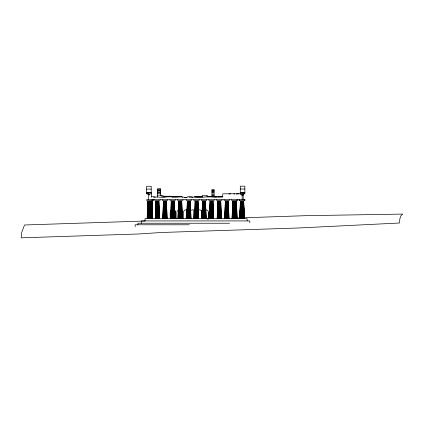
<?xml version="1.0" encoding="UTF-8"?>
<svg xmlns="http://www.w3.org/2000/svg" width="424" height="424" viewBox="0 0 424 424"><rect width="100%" height="100%" fill="white"/><g stroke="black" fill="none" stroke-linecap="round" stroke-linejoin="round"><path stroke-width="0.64" d="M208.507 212.445L208.491 218.636L208.491 212.445A2.629 2.629 0 0 0 205.879 209.811M148.676 218.636L148.872 201.289M156.848 218.636L157.044 201.289M164.369 218.636L164.56 201.289M172.091 218.636L172.282 201.289M179.665 218.636L179.856 201.289M188.251 218.636L188.442 201.289M195.962 218.636L196.158 201.289M203.441 218.636L203.631 201.289M210.961 218.636L211.152 201.289M218.678 218.636L218.874 201.289M226.252 218.636L226.448 201.289M233.677 218.636L233.868 201.289M241.272 218.636L241.463 201.289M148.151 218.636L148.522 201.289M156.323 218.636L156.695 201.289M163.839 218.636L164.215 201.289M171.561 218.636L171.932 201.289M179.135 218.636L179.506 201.289M187.721 218.636L188.092 201.289M194.764 217.348L194.833 214.136M195.438 218.636L195.809 201.289M202.911 218.636L203.287 201.289M210.431 218.636L210.802 201.289M218.153 218.636L218.524 201.289M225.727 218.636L226.098 201.289M233.147 218.636L233.518 201.289M240.742 218.636L241.118 201.289M147.695 218.636L148.22 201.289M155.868 218.636L156.392 201.289M163.388 218.636L163.913 201.289M171.105 218.636L171.635 201.289M178.679 218.636L179.209 201.289M186.904 215.424L187.079 209.642M187.265 218.636L187.795 201.289M194.282 218.636L194.537 210.283M194.982 218.636L195.506 201.289M201.999 218.636L202.036 217.348M202.46 218.636L202.985 201.289M209.975 218.636L210.505 201.289M217.698 218.636L218.222 201.289M225.271 218.636L225.796 201.289M232.691 218.636L233.221 201.289M240.291 218.636L240.816 201.289M147.345 218.636L147.992 201.289M155.518 218.636L156.165 201.289M163.039 218.636L163.685 201.289M170.761 218.636L171.402 201.289M178.334 218.636L178.976 201.289M186.459 218.636L186.793 209.642M186.92 218.636L187.562 201.289M193.932 218.636L194.245 210.283M194.632 218.636L195.279 201.289M201.649 218.636L201.935 210.924M202.11 218.636L202.757 201.289M209.626 218.636L210.272 201.289M217.348 218.636L217.994 201.289M224.921 218.636L225.568 201.289M232.347 218.636L232.988 201.289M239.942 218.636L240.588 201.289L240.318 205.783M240.101 216.065L240.196 213.495M240.482 205.783L240.625 201.93M147.128 218.636L147.796 201.289M155.226 218.636L155.968 201.289M155.301 218.636L156.021 201.289M162.742 218.636L163.489 201.289M162.821 218.636L163.537 201.289M170.538 218.636L171.211 201.289M178.038 218.636L178.785 201.289L178.112 218.636M186.163 218.636L186.549 209.642M186.237 218.636L186.613 209.642M186.624 218.636L187.371 201.289M186.698 218.636L187.419 201.289M193.715 218.636L194.001 210.283M194.415 218.636L195.082 201.289M201.352 218.636L201.686 210.924M201.427 218.636L201.75 210.924M201.813 218.636L202.561 201.289L201.888 218.636M209.334 218.636L210.081 201.289M209.408 218.636L210.129 201.289M217.13 218.636L217.798 201.289M224.63 218.636L225.372 201.289M224.704 218.636L225.425 201.289M232.05 218.636L232.797 201.289M232.124 218.636L232.845 201.289M239.645 218.636L240.392 201.289M239.719 218.636L240.503 201.289M239.889 216.065L240.185 208.995M240 216.065L240.185 211.565M240.424 205.783L240.615 201.289M240.138 216.065L240.207 212.853M240.562 205.783L240.62 203.218M218.657 196.996L219.595 196.513L222.388 196.884M189.067 197.181L190.943 196.943L192.756 197.441M228.949 193.959L230.688 193.81M236.29 193.98L238.595 193.81M141.611 221.137L24.528 224.985L21.619 232.675L21.2 237.832L138.945 233.963L161.369 232.49L298.888 227.969L399.477 223.013L399.896 218.593L400.998 215.668L402.8 214.078L306.149 215.668L244.044 217.772M142.273 221.116L144.897 221.031M207.023 218.991L209.011 218.922M236.772 218.01L240.074 217.904M240.286 188.998L244.855 188.998M146.63 189.104L151.204 189.104M157.548 189.252L160.68 189.252M157.548 190.238L160.68 190.238M157.548 190.556L160.68 190.556M211.979 190.535L214.046 190.535M211.979 190.816L214.046 190.816M211.979 191.632L214.046 191.632M157.548 191.855L160.68 191.855M211.979 192.311L214.046 192.311M240.286 192.422L244.855 192.422M146.63 192.528L151.204 192.528M157.548 192.586L160.68 192.586M244.855 192.586L244.357 192.586L244.357 193.81M146.63 192.692L147.128 192.692L147.128 193.916M244.357 192.761L240.138 192.761L240.138 193.81M147.128 192.867L151.347 192.867L151.347 197.208M157.548 193.302L160.68 193.302M244.357 193.371L243.646 193.371L243.646 193.81M147.128 193.477L147.838 193.477L147.838 193.916M151.347 193.916L146.63 193.916L146.63 186.284L151.204 186.274L151.204 192.867M211.979 194.123L214.046 194.123M242.146 194.24L243.201 194.24M240.964 194.351L242.146 194.351M242.146 194.658L243.201 194.658M148.283 194.764L149.338 194.764M242.146 194.897L240.964 194.897L240.964 193.81M157.548 195.157L160.68 195.157M242.146 195.432L243.201 195.432M211.979 195.66L214.046 195.66M151.347 196.688L164.162 197.425L167.427 196.688L176.018 197.16L180.576 196.688L185.845 197.526L187.7 197.139L187.7 196.688L202.439 197.759L203.276 197.208C209.657 196.307 216.033 197.361 222.42 196.688L222.839 193.789L244.855 193.81L244.855 186.178L240.286 186.168L240.286 192.761M172.754 196.731L181.541 196.731L182.58 197.356M194.181 196.731L202.651 196.731L202.651 195.729M172.833 196.789L181 196.789M195.072 196.789L201.474 196.789L202.513 196.259L202.513 195.729L207.209 195.729L207.209 196.789L212.313 196.789M213.59 196.789L216.145 196.789M219.203 196.789L222.987 196.789M211.868 196.842L222.51 196.842M184.583 197.499L186.56 197.499M147.7 201.289L152.068 201.289M155.873 201.289L158.963 201.289M163.394 201.289L166.478 201.289M171.116 201.289L174.2 201.289M178.69 201.289L181.774 201.289M187.276 201.289L190.36 201.289M194.987 201.289L198.077 201.289M202.465 201.289L205.55 201.289M209.986 201.289L213.071 201.289M217.703 201.289L220.793 201.289M225.277 201.289L228.366 201.289M232.702 201.289L236.491 201.289M240.297 201.289L243.758 201.289M229.575 223.241L137.917 223.241L137.917 224.784M189.353 224.784L135.161 224.784L135.161 226.702M168.264 196.975L160.68 195.729L160.68 188.797L157.548 188.797L157.548 197.112M214.602 196.72L216.394 196.98M160.68 195.729L164.077 196.259L172.833 196.259L172.754 197.393M153.435 197.038L155.285 197.351M233.746 193.81L234.673 193.98M243.662 201.289L244.404 218.636M243.599 201.289L244.341 218.636L243.551 201.289M243.461 201.289L244.203 218.636M243.35 201.289L244.144 218.636L244.017 216.065M236.396 201.289L237.138 218.636M235.691 201.289L236.438 218.636M228.271 201.289L229.013 218.636M221.439 218.636L220.697 201.289L221.365 218.636M212.975 201.289L213.722 218.636M205.454 201.289L206.202 218.636M198.724 218.636L197.982 201.289L198.649 218.636M190.265 201.289L191.012 218.636M182.426 218.636L181.679 201.289L182.352 218.636M175.006 211.565L175.308 218.636M174.105 201.289L174.852 218.636M167.13 218.636L166.383 201.289L167.056 218.636M158.868 201.289L159.609 218.636M151.972 201.289L152.719 218.636M151.909 201.289L152.656 218.636L151.861 201.289M152.407 218.636L151.665 201.289L152.333 218.636M150.695 201.289L151.437 218.636M244.129 218.636L243.413 201.289L243.88 214.136M243.959 218.636L243.238 201.289L244.065 218.636L243.286 201.289L243.434 205.783M236.343 201.289L237.064 218.636M236.364 218.636L235.643 201.289L235.808 207.712M228.218 201.289L228.939 218.636M212.928 201.289L213.648 218.636M205.407 201.289L206.128 218.636M190.217 201.289L190.938 218.636M174.889 210.283L175.234 218.636M174.057 201.289L174.778 218.636M158.82 201.289L159.535 218.636M150.642 201.289L151.363 218.636M243.577 209.642L243.789 215.424M243.159 201.289L243.418 208.354M243.588 211.565L243.779 217.989M243.095 201.289L243.742 218.636M236.2 201.289L236.846 218.636M235.5 201.289L236.142 218.636M228.075 201.289L228.722 218.636M220.501 201.289L221.148 218.636M212.779 201.289L213.426 218.636M205.264 201.289L205.91 218.636M197.785 201.289L198.432 218.636M190.074 201.289L190.715 218.636M181.488 201.289L182.129 218.636L182.119 212.445M174.704 210.283L175.017 218.636M173.914 201.289L174.556 218.636M166.192 201.289L166.839 218.636M158.671 201.289L159.318 218.636M151.781 201.289L151.877 203.859M151.993 207.071L152.232 213.495M151.718 201.289L152.364 218.636M151.469 201.289L152.115 218.636M150.499 201.289L151.145 218.636M243.175 201.289L243.27 204.501M242.862 201.289L243.392 218.636M235.972 201.289L236.497 218.636M235.267 201.289L235.797 218.636M227.847 201.289L228.372 218.636M220.273 201.289L220.798 218.636M212.551 201.289L213.076 218.636M205.031 201.289L205.561 218.636M197.558 201.289L198.082 218.636M189.841 201.289L190.371 218.636M181.255 201.289L181.785 218.636M174.471 212.212L174.667 218.636M173.681 201.289L174.211 218.636M165.959 201.289L166.489 218.636M158.444 201.289L158.968 218.636M151.591 202.571L151.628 203.859M151.585 204.501L151.723 208.995M151.241 201.289L151.766 218.636M150.271 201.289L150.796 218.636M242.565 201.289L242.936 218.636M235.961 214.777L236.03 217.989M234.97 201.289L235.341 218.636M227.545 201.289L227.916 218.636M219.971 201.289L220.348 218.636M212.249 201.289L212.625 218.636M204.734 201.289L205.105 218.636M197.255 201.289L197.626 218.636M189.544 201.289L189.915 218.636M180.958 201.289L181.329 218.636M173.384 201.289L173.755 218.636M165.662 201.289L166.033 218.636M158.141 201.289L158.518 218.636M150.939 201.289L151.31 218.636M149.969 201.289L150.34 218.636M242.215 201.289L242.406 218.636M234.62 201.289L234.811 218.636M227.195 201.289L227.391 218.636M219.621 201.289L219.818 218.636M211.905 201.289L212.095 218.636M204.384 201.289L204.575 218.636M196.906 201.289L197.102 218.636M189.194 201.289L189.385 218.636M180.608 201.289L180.799 218.636M173.034 201.289L173.225 218.636M165.312 201.289L165.503 218.636M157.792 201.289L157.988 218.636M150.589 201.289L150.605 202.571M149.619 201.289L149.815 218.636M249.821 222.658L249.821 220.92L141.287 220.92L141.287 223.241M247.113 220.92L247.113 218.636L145.05 218.636L145.05 220.92M244.918 200.308L244.918 199.72L146.54 199.72L146.54 200.308L152.921 200.308L152.921 199.72M244.855 199.72L244.855 200.308M244.717 199.72L244.653 200.308M244.611 199.72L244.611 200.308L239.136 200.308L239.136 199.72L239.194 200.308M244.547 199.72L244.547 200.308M243.201 193.583L243.201 199.72M242.146 193.81L242.146 199.72M241.839 201.289L241.839 218.636M239.507 199.72L239.443 200.308M239.306 199.72L239.306 200.308M237.652 199.72L237.652 200.308L231.536 200.308L231.536 199.72M236.952 199.72L236.952 200.308M234.244 201.289L234.244 218.636M229.527 199.72L229.527 200.308L224.116 200.308L224.116 199.72M226.824 201.289L226.824 218.636M221.953 199.72L221.953 200.308L216.542 200.308L216.542 199.72M219.25 201.289L219.25 218.636M214.231 199.72L214.231 200.308L208.82 200.308L208.82 199.72M214.046 196.842L214.046 189.411L211.979 189.411L211.979 196.842M211.528 201.289L211.528 218.636M207.087 195.729L207.087 196.598M206.716 199.72L206.716 200.308L201.305 200.308L201.305 199.72M204.008 201.289L204.008 218.636M201.909 218.636L201.909 212.445A2.629 2.629 0 0 0 198.596 209.901M199.238 199.72L199.238 200.308L193.826 200.308L193.826 199.72M196.529 201.289L196.529 218.636M191.526 199.72L191.526 200.308L186.109 200.308L186.109 199.72M188.818 201.289L188.818 218.636M183.449 218.636L183.449 212.445A2.645 2.645 0 0 1 186.777 209.885M182.94 199.72L182.94 200.308L177.524 200.308L177.524 199.72M180.232 201.289L180.232 218.636M176.866 218.636L176.866 212.445A2.629 2.629 0 0 1 178.811 209.907M175.557 218.636L175.557 212.445A2.676 2.676 0 0 0 174.773 210.548M175.366 199.72L175.366 200.308L169.95 200.308L169.95 199.72M172.658 201.289L172.658 218.636M170.199 218.636L170.199 212.445A2.676 2.676 0 0 1 170.983 210.548M167.644 199.72L167.644 200.308L162.233 200.308L162.233 199.72M164.936 201.289L164.936 218.636M160.124 199.72L160.124 200.308L154.712 200.308L154.712 199.72M157.421 201.289L157.421 218.636M153.234 199.72L153.234 200.308M153.17 199.72L153.17 200.308M152.688 199.72L152.688 200.308M152.476 199.72L152.476 200.308M151.951 199.72L151.951 200.308M149.338 194.457L149.338 195.003M149.248 201.289L149.248 218.636M148.283 193.689L148.283 199.72M190.821 210.58A2.634 2.634 0 0 1 194.542 210.58"/></g></svg>
